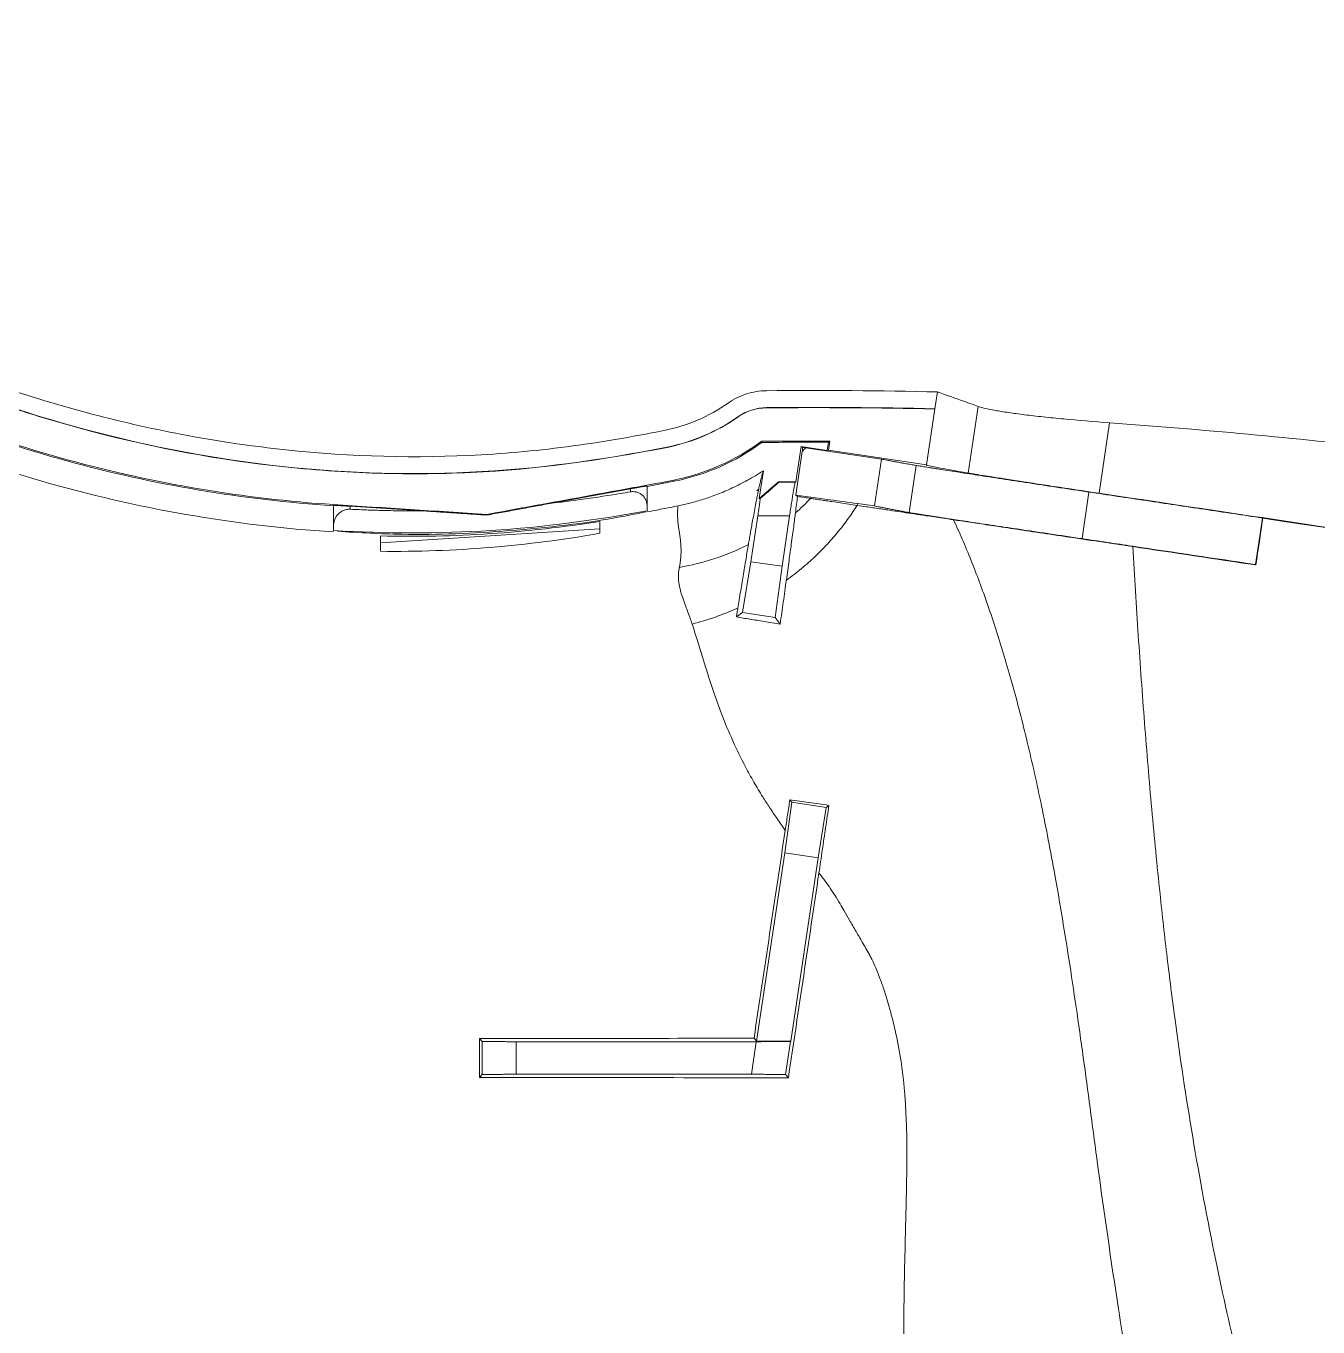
# Model space of a CAD drawing. Header units: inches. Extents: x 1424 to 4050, y 1126 to 1517.
# Drawn here: x 2219.15 to 2257.63, y 1369.47 to 1408.21 of the extents above; entities that cross this region are included whole.
import ezdxf

# ---------------------------------------------------------------- set-up
doc = ezdxf.new("R2010")
doc.units = ezdxf.units.IN
doc.header["$LTSCALE"] = 15

msp = doc.modelspace()

# ---------------------------------------------------------------- linework, layer by layer
at = {"color": 7, "linetype": 'Continuous', "lineweight": 15}
for p, q in [((2246.294, 1397.311), (2246.219, 1396.81)), ((2247.206, 1394.895), (2247.502, 1396.881)), ((2240.352, 1396.57), (2240.353, 1396.564)), ((2241.204, 1396.837), (2241.207, 1396.844)), ((2245.969, 1395.138), (2246.218, 1396.803)), ((2246.219, 1396.81), (2246.218, 1396.803)), ((2251.421, 1396.392), (2251.107, 1394.294)), ((2241.066, 1395.807), (2241.054, 1395.842)), ((2243.05, 1395.813), (2243.013, 1395.567)), ((2243.049, 1395.572), (2243.09, 1395.848)), ((2243.09, 1395.848), (2243.05, 1395.813)), ((2238.242, 1395.661), (2238.244, 1395.668)), ((2242.073, 1394.234), (2242.269, 1395.541)), ((2242.233, 1395.683), (2242.077, 1394.638)), ((2242.233, 1395.683), (2242.276, 1395.663)), ((2242.233, 1395.683), (2243.013, 1395.567)), ((2242.364, 1395.646), (2244.626, 1395.31)), ((2243.049, 1395.572), (2243.013, 1395.567)), ((2243.049, 1395.572), (2245.969, 1395.138)), ((2241.11, 1394.965), (2240.986, 1394.136)), ((2244.626, 1395.31), (2244.418, 1393.919)), ((2245.447, 1393.721), (2245.656, 1395.123)), ((2245.969, 1395.138), (2245.969, 1395.136)), ((2238.439, 1394.686), (2238.446, 1394.651)), ((2240.986, 1394.136), (2241.563, 1394.636)), ((2241.563, 1394.636), (2242.077, 1394.638)), ((2241.57, 1394.627), (2241.563, 1394.636)), ((2242.077, 1394.638), (2242.058, 1394.629)), ((2234.813, 1394), (2237.148, 1394.426)), ((2237.148, 1394.426), (2237.148, 1394.336)), ((2237.651, 1393.879), (2237.651, 1394.509)), ((2240.964, 1394.372), (2240.913, 1394.38)), ((2240.971, 1394.419), (2240.964, 1394.372)), ((2242.126, 1394.198), (2242.073, 1394.234)), ((2242.073, 1394.234), (2242.522, 1394.176)), ((2242.522, 1394.176), (2242.517, 1394.14)), ((2250.806, 1394.331), (2250.599, 1392.942)), ((2228.304, 1393.931), (2228.304, 1393.295)), ((2228.807, 1393.908), (2230.954, 1393.77)), ((2228.807, 1393.818), (2228.807, 1393.908)), ((2237.651, 1393.879), (2237.651, 1393.772)), ((2241.019, 1394.136), (2240.986, 1394.136)), ((2243.91, 1393.989), (2243.902, 1393.933)), ((2244.418, 1393.919), (2243.91, 1393.989)), ((2240.74, 1392.256), (2240.944, 1393.618)), ((2241.89, 1393.624), (2241.665, 1392.118)), ((2246.77, 1393.504), (2246.771, 1393.512)), ((2255.976, 1393.557), (2255.768, 1392.171)), ((2255.976, 1393.557), (2255.985, 1393.55)), ((2228.304, 1393.295), (2228.304, 1393.187)), ((2236.244, 1393.237), (2229.711, 1392.813)), ((2252.113, 1392.706), (2252.114, 1392.716)), ((2240.488, 1390.743), (2240.74, 1392.256)), ((2241.665, 1392.118), (2240.74, 1392.256)), ((2241.665, 1392.118), (2241.464, 1390.597)), ((2255.768, 1392.171), (2255.777, 1392.158)), ((2240.308, 1390.61), (2240.488, 1390.743)), ((2241.464, 1390.597), (2240.488, 1390.743)), ((2241.464, 1390.597), (2241.612, 1390.398)), ((2241.746, 1383.585), (2241.958, 1385.091)), ((2241.958, 1385.091), (2241.899, 1385.17)), ((2241.958, 1385.091), (2242.978, 1384.939)), ((2242.978, 1384.939), (2242.74, 1383.437)), ((2243.062, 1385.001), (2242.978, 1384.939)), ((2240.909, 1377.981), (2241.746, 1383.585)), ((2242.74, 1383.437), (2241.746, 1383.585)), ((2242.74, 1383.437), (2241.925, 1377.981)), ((2232.657, 1378.054), (2232.738, 1377.973)), ((2232.738, 1377.973), (2232.738, 1376.984)), ((2233.743, 1377.964), (2240.898, 1377.964)), ((2233.743, 1376.993), (2233.743, 1377.964)), ((2240.898, 1377.964), (2240.753, 1376.993)), ((2240.832, 1378.069), (2240.909, 1377.981)), ((2241.925, 1377.981), (2240.909, 1377.981)), ((2241.916, 1377.973), (2241.768, 1376.984)), ((2241.916, 1377.973), (2241.925, 1377.981)), ((2232.738, 1376.984), (2232.656, 1376.902)), ((2240.753, 1376.993), (2233.743, 1376.993)), ((2241.854, 1376.884), (2241.768, 1376.984))]:
    msp.add_line(p, q, dxfattribs=at)
at = {"color": 7, "linetype": 'Continuous', "lineweight": 15, "flags": 128}
msp.add_lwpolyline([(2232.874, 1393.664), (2232.874, 1393.654), (2232.875, 1393.643)], dxfattribs=at)
at = {"color": 7, "linetype": 'Continuous', "lineweight": 15}
for radius, start, end in [(165.825, 88.71346, 90.47256), (164.321, 89.81895, 90.52884)]:
    msp.add_arc((2242.571, 1231.528), radius, start, end, dxfattribs=at)
for points, knots in [([(2238.147, 1396.161), (2237.182, 1395.97), (2236.217, 1395.805), (2234.284, 1395.552), (2233.317, 1395.465), (2230.411, 1395.331), (2228.47, 1395.402), (2225.552, 1395.74), (2224.575, 1395.892), (2222.652, 1396.266), (2221.702, 1396.489), (2219.823, 1397.002), (2218.895, 1397.295), (2217.061, 1397.946), (2216.154, 1398.305), (2213.457, 1399.457), (2211.69, 1400.32), (2209.026, 1401.578), (2208.136, 1401.991), (2206.346, 1402.776), (2205.444, 1403.147), (2200.904, 1404.892), (2197.171, 1405.93), (2191.442, 1407.041), (2189.511, 1407.336), (2186.585, 1407.673), (2185.605, 1407.768), (2183.634, 1407.924), (2182.648, 1407.984), (2177.73, 1408.206), (2173.818, 1408.126), (2166.041, 1407.446), (2162.175, 1406.847), (2157.377, 1405.709), (2156.418, 1405.462), (2154.511, 1404.926), (2153.564, 1404.638), (2150.746, 1403.711), (2148.896, 1403.01), (2147.081, 1402.212)], [0, 0, 0, 0, 0.03125, 0.03125, 0.0625, 0.0625, 0.125, 0.125, 0.15625, 0.15625, 0.1875, 0.1875, 0.21875, 0.21875, 0.25, 0.25, 0.3125, 0.3125, 0.34375, 0.34375, 0.375, 0.375, 0.5, 0.5, 0.5625, 0.5625, 0.59375, 0.59375, 0.625, 0.625, 0.75, 0.75, 0.875, 0.875, 0.90625, 0.90625, 0.9375, 0.9375, 1, 1, 1, 1]), ([(2147.349, 1401.775), (2148.249, 1402.169), (2149.158, 1402.541), (2150.994, 1403.24), (2151.921, 1403.568), (2154.716, 1404.487), (2156.596, 1405.013), (2162.285, 1406.357), (2166.14, 1406.947), (2171.022, 1407.369), (2172, 1407.437), (2173.951, 1407.54), (2174.925, 1407.575), (2177.842, 1407.632), (2179.781, 1407.605), (2185.581, 1407.339), (2189.424, 1406.911), (2195.146, 1405.803), (2197.046, 1405.356), (2199.884, 1404.551), (2200.825, 1404.262), (2202.687, 1403.64), (2203.61, 1403.309), (2206.35, 1402.245), (2208.137, 1401.435), (2211.685, 1399.755), (2213.453, 1398.893), (2217.05, 1397.378), (2218.884, 1396.739), (2222.628, 1395.721), (2224.539, 1395.342), (2227.474, 1395.005), (2228.465, 1394.93), (2230.434, 1394.862), (2231.416, 1394.867), (2234.354, 1395.005), (2236.302, 1395.277), (2238.242, 1395.661)], [0, 0, 0, 0, 0.03125, 0.03125, 0.0625, 0.0625, 0.125, 0.125, 0.25, 0.25, 0.28125, 0.28125, 0.3125, 0.3125, 0.375, 0.375, 0.5, 0.5, 0.5625, 0.5625, 0.59375, 0.59375, 0.625, 0.625, 0.6875, 0.6875, 0.75, 0.75, 0.8125, 0.8125, 0.875, 0.875, 0.90625, 0.90625, 0.9375, 0.9375, 1, 1, 1, 1]), ([(2238.244, 1395.668), (2236.311, 1395.285), (2234.338, 1395.009), (2230.374, 1394.827), (2228.387, 1394.904), (2222.481, 1395.595), (2218.626, 1396.698), (2213.188, 1399.028), (2211.425, 1399.89), (2207.897, 1401.556), (2206.126, 1402.349), (2200.694, 1404.431), (2196.939, 1405.471), (2189.31, 1406.935), (2185.436, 1407.36), (2177.666, 1407.702), (2173.769, 1407.62), (2162.149, 1406.594), (2154.466, 1404.898), (2147.35, 1401.781)], [0, 0, 0, 0, 0.0625, 0.0625, 0.125, 0.125, 0.25, 0.25, 0.3125, 0.3125, 0.375, 0.375, 0.5, 0.5, 0.625, 0.625, 0.75, 0.75, 1, 1, 1, 1]), ([(2193.436, 1405.279), (2194.906, 1404.883), (2196.376, 1404.487), (2200.451, 1403.389), (2203.014, 1402.526), (2207.996, 1400.453), (2210.403, 1399.235), (2215.29, 1396.992), (2217.792, 1395.998), (2222.969, 1394.583), (2225.629, 1394.13), (2229.829, 1393.86), (2231.351, 1393.762), (2232.874, 1393.664)], [0.2859579, 0.2859579, 0.2859579, 0.2859579, 0.3330032, 0.3330032, 0.4163365, 0.4163365, 0.4996698, 0.4996698, 0.5830032, 0.5830032, 0.6663365, 0.6663365, 0.7137119, 0.7137119, 0.7137119, 0.7137119]), ([(2228.304, 1393.923), (2225.624, 1394.095), (2222.962, 1394.549), (2217.78, 1395.965), (2215.276, 1396.959), (2210.388, 1399.204), (2207.981, 1400.421), (2203.002, 1402.493), (2200.44, 1403.355), (2197.837, 1404.057)], [0.3333333, 0.3333333, 0.3333333, 0.3333333, 0.4166667, 0.4166667, 0.5, 0.5, 0.5833333, 0.5833333, 0.6666667, 0.6666667, 0.6666667, 0.6666667]), ([(2228.304, 1393.144), (2226.82, 1393.235), (2225.355, 1393.411), (2222.462, 1393.917), (2221.033, 1394.247), (2218.211, 1395.06), (2216.819, 1395.546), (2214.066, 1396.653), (2212.714, 1397.269), (2211.37, 1397.9)], [0, 0, 0, 0, 0.25, 0.25, 0.5, 0.5, 0.75, 0.75, 1, 1, 1, 1]), ([(2240.063, 1396.981), (2240.23, 1397.098), (2240.41, 1397.188), (2240.797, 1397.313), (2240.999, 1397.345), (2241.203, 1397.347)], [0, 0, 0, 0, 0.5, 0.5, 1, 1, 1, 1]), ([(2246.294, 1397.311), (2246.301, 1397.308), (2246.407, 1397.271), (2246.811, 1397.127), (2247.109, 1397.021), (2247.502, 1396.881)], [0, 0, 0, 0, 0.5, 0.5, 1, 1, 1, 1]), ([(2238.147, 1396.161), (2238.493, 1396.229), (2238.825, 1396.333), (2239.465, 1396.606), (2239.775, 1396.778), (2240.063, 1396.981)], [0, 0, 0, 0, 0.5, 0.5, 1, 1, 1, 1]), ([(2247.502, 1396.881), (2247.608, 1396.843), (2247.779, 1396.803), (2248.132, 1396.74), (2248.266, 1396.718), (2248.559, 1396.675), (2248.718, 1396.654), (2249.062, 1396.61), (2249.249, 1396.589), (2249.64, 1396.546), (2249.844, 1396.526), (2250.481, 1396.465), (2250.943, 1396.427), (2251.421, 1396.392)], [0, 0, 0, 0, 0.25, 0.25, 0.375, 0.375, 0.5, 0.5, 0.625, 0.625, 0.75, 0.75, 1, 1, 1, 1]), ([(2238.242, 1395.661), (2238.621, 1395.736), (2238.989, 1395.85), (2239.699, 1396.154), (2240.037, 1396.342), (2240.353, 1396.564)], [0, 0, 0, 0, 0.5, 0.5, 1, 1, 1, 1]), ([(2241.204, 1396.837), (2241.052, 1396.836), (2240.901, 1396.811), (2240.613, 1396.719), (2240.477, 1396.652), (2240.353, 1396.564)], [0, 0, 0, 0, 0.5, 0.5, 1, 1, 1, 1]), ([(2251.421, 1396.392), (2254.166, 1396.193), (2256.929, 1395.938), (2262.485, 1395.316), (2265.26, 1394.952), (2269.41, 1394.326), (2270.787, 1394.104), (2273.52, 1393.638), (2274.878, 1393.392), (2278.923, 1392.62), (2281.583, 1392.057), (2284.208, 1391.443)], [0, 0, 0, 0, 0.25, 0.25, 0.5, 0.5, 0.625, 0.625, 0.75, 0.75, 1, 1, 1, 1]), ([(2238.439, 1394.686), (2239.378, 1394.872), (2240.274, 1395.267), (2241.045, 1395.835), (2241.048, 1395.837), (2241.051, 1395.839), (2241.054, 1395.842)], [0.0059876, 0.0059876, 0.0059876, 0.0059876, 0.9960866, 0.9960866, 0.9960866, 1, 1, 1, 1]), ([(2242.276, 1395.663), (2242.294, 1395.659), (2242.323, 1395.654), (2242.353, 1395.648), (2242.364, 1395.646)], [0, 0, 0, 0, 0.633477, 1, 1, 1, 1]), ([(2241.11, 1394.965), (2241.032, 1394.916), (2240.878, 1394.817), (2240.645, 1394.683), (2240.415, 1394.561), (2240.188, 1394.451), (2239.966, 1394.352), (2239.749, 1394.264), (2239.536, 1394.185), (2239.33, 1394.116), (2239.13, 1394.055), (2238.936, 1394.002), (2238.75, 1393.956), (2238.627, 1393.931), (2238.568, 1393.918)], [0, 0, 0, 0, 0.1003331, 0.197581, 0.2917414, 0.3828116, 0.4707893, 0.5556727, 0.6374609, 0.7161539, 0.7917525, 0.8642583, 0.9336733, 1, 1, 1, 1]), ([(2240.971, 1394.419), (2240.977, 1394.444), (2240.988, 1394.496), (2241.004, 1394.569), (2241.02, 1394.639), (2241.037, 1394.707), (2241.056, 1394.781), (2241.081, 1394.879), (2241.098, 1394.931), (2241.11, 1394.965)], [0, 0, 0, 0, 0.087755, 0.181453, 0.281323, 0.387495, 0.500078, 0.673163, 1, 1, 1, 1]), ([(2244.626, 1395.31), (2244.65, 1395.305), (2244.699, 1395.295), (2244.784, 1395.279), (2244.879, 1395.261), (2244.984, 1395.242), (2245.098, 1395.221), (2245.223, 1395.199), (2245.357, 1395.175), (2245.5, 1395.15), (2245.604, 1395.132), (2245.656, 1395.123)], [0, 0, 0, 0, 0.111221, 0.222363, 0.333446, 0.444495, 0.555532, 0.666578, 0.777657, 0.88879, 1, 1, 1, 1]), ([(2245.656, 1395.123), (2245.675, 1395.12), (2245.712, 1395.114), (2245.778, 1395.103), (2245.851, 1395.091), (2245.933, 1395.077), (2246.023, 1395.063), (2246.122, 1395.047), (2246.228, 1395.03), (2246.456, 1394.994), (2246.849, 1394.932), (2247.482, 1394.834), (2248.207, 1394.723), (2248.88, 1394.621), (2249.45, 1394.535), (2249.891, 1394.468), (2250.343, 1394.4), (2250.652, 1394.354), (2250.806, 1394.331)], [0, 0, 0, 0, 0.03111, 0.062183, 0.093258, 0.124377, 0.155583, 0.186914, 0.218412, 0.250116, 0.37587, 0.500273, 0.624624, 0.749343, 0.812297, 0.874838, 0.937296, 1, 1, 1, 1]), ([(2245.969, 1395.136), (2245.975, 1395.125), (2246.082, 1395.1), (2246.496, 1395.019), (2246.801, 1394.964), (2247.206, 1394.895)], [0, 0, 0, 0, 0.5, 0.5, 1, 1, 1, 1]), ([(2232.874, 1393.664), (2234.199, 1393.906), (2235.524, 1394.147), (2236.849, 1394.389), (2237.114, 1394.438), (2237.379, 1394.486), (2237.644, 1394.534), (2237.91, 1394.583), (2238.174, 1394.633), (2238.439, 1394.686)], [0.1237919, 0.1237919, 0.1237919, 0.1237919, 0.7424805, 0.7424805, 0.7424805, 0.8662723, 0.8662723, 0.8662723, 0.9900642, 0.9900642, 0.9900642, 0.9900642]), ([(2241.57, 1394.627), (2241.57, 1394.627), (2241.569, 1394.625), (2241.56, 1394.616), (2241.545, 1394.602), (2241.517, 1394.576), (2241.469, 1394.534), (2241.378, 1394.452), (2241.23, 1394.322), (2241.094, 1394.202), (2241.019, 1394.136)], [0, 0, 0, 0, 0.061116, 0.123256, 0.186664, 0.25156, 0.371474, 0.502112, 0.725425, 1, 1, 1, 1]), ([(2242.058, 1394.629), (2242.057, 1394.628), (2242.056, 1394.626), (2242.051, 1394.61), (2242.046, 1394.585), (2242.037, 1394.54), (2242.023, 1394.461), (2242.001, 1394.335), (2241.976, 1394.182), (2241.949, 1394.008), (2241.919, 1393.82), (2241.9, 1393.689), (2241.89, 1393.624)], [0, 0, 0, 0, 0.062754, 0.124916, 0.187105, 0.249944, 0.374724, 0.49971, 0.624414, 0.749511, 0.874725, 1, 1, 1, 1]), ([(2251.107, 1394.294), (2250.634, 1394.365), (2250.186, 1394.433), (2249.549, 1394.529), (2249.343, 1394.56), (2248.956, 1394.619), (2248.774, 1394.647), (2248.431, 1394.7), (2248.269, 1394.725), (2247.976, 1394.771), (2247.844, 1394.791), (2247.492, 1394.847), (2247.314, 1394.876), (2247.206, 1394.895)], [0, 0, 0, 0, 0.25, 0.25, 0.375, 0.375, 0.5, 0.5, 0.625, 0.625, 0.75, 0.75, 1, 1, 1, 1]), ([(2234.813, 1394), (2235.002, 1394.022), (2235.384, 1394.067), (2235.962, 1394.147), (2236.552, 1394.236), (2236.948, 1394.302), (2237.148, 1394.336)], [0, 0, 0, 0, 0.241999, 0.489298, 0.741948, 1, 1, 1, 1]), ([(2237.148, 1394.426), (2237.17, 1394.43), (2237.214, 1394.438), (2237.278, 1394.449), (2237.35, 1394.462), (2237.428, 1394.475), (2237.504, 1394.488), (2237.568, 1394.499), (2237.615, 1394.506), (2237.645, 1394.509), (2237.649, 1394.509), (2237.651, 1394.509)], [0, 0, 0, 0, 0.083718, 0.166551, 0.249889, 0.375167, 0.499609, 0.624825, 0.749401, 0.874864, 1, 1, 1, 1]), ([(2237.148, 1394.336), (2237.168, 1394.338), (2237.207, 1394.344), (2237.265, 1394.342), (2237.322, 1394.334), (2237.391, 1394.313), (2237.468, 1394.272), (2237.541, 1394.206), (2237.599, 1394.119), (2237.642, 1394.01), (2237.648, 1393.925), (2237.651, 1393.879)], [0, 0, 0, 0, 0.0619067, 0.1236976, 0.1863535, 0.2508155, 0.3683659, 0.5011738, 0.6354439, 0.8015114, 1, 1, 1, 1]), ([(2240.664, 1392.764), (2240.673, 1392.82), (2240.693, 1392.936), (2240.723, 1393.106), (2240.755, 1393.287), (2240.793, 1393.494), (2240.835, 1393.724), (2240.871, 1393.922), (2240.906, 1394.095), (2240.934, 1394.238), (2240.952, 1394.328), (2240.962, 1394.372)], [0, 0, 0, 0, 0.0785252, 0.1616359, 0.2499561, 0.3583855, 0.4999355, 0.6585941, 0.7499389, 0.8784104, 1, 1, 1, 1]), ([(2242.065, 1393.708), (2242.076, 1393.794), (2242.097, 1393.964), (2242.117, 1394.121), (2242.126, 1394.198)], [0, 0, 0, 0, 0.5044375, 1, 1, 1, 1]), ([(2242.517, 1394.14), (2242.453, 1394.15), (2242.321, 1394.169), (2242.192, 1394.188), (2242.126, 1394.198)], [0, 0, 0, 0, 0.48522, 1, 1, 1, 1]), ([(2243.91, 1393.989), (2243.638, 1394.026), (2243.176, 1394.09), (2242.713, 1394.151), (2242.522, 1394.176)], [0, 0, 0, 0, 0.587474, 1, 1, 1, 1]), ([(2250.806, 1394.331), (2251.091, 1394.288), (2251.662, 1394.202), (2252.521, 1394.074), (2253.381, 1393.945), (2254.244, 1393.816), (2255.109, 1393.687), (2255.687, 1393.601), (2255.976, 1393.557)], [0, 0, 0, 0, 0.1664912, 0.3330186, 0.4996077, 0.666284, 0.8330729, 1, 1, 1, 1]), ([(2251.107, 1394.294), (2253.824, 1393.887), (2256.559, 1393.479), (2260.688, 1392.862), (2262.07, 1392.656), (2264.834, 1392.243), (2266.214, 1392.036), (2268.97, 1391.625), (2270.346, 1391.419), (2273.093, 1391.009), (2274.465, 1390.804), (2278.55, 1390.193), (2281.241, 1389.791), (2283.901, 1389.395)], [0, 0, 0, 0, 0.25, 0.25, 0.375, 0.375, 0.5, 0.5, 0.625, 0.625, 0.75, 0.75, 1, 1, 1, 1]), ([(2228.304, 1393.931), (2228.305, 1393.932), (2228.307, 1393.932), (2228.32, 1393.933), (2228.345, 1393.932), (2228.386, 1393.931), (2228.449, 1393.928), (2228.526, 1393.924), (2228.613, 1393.92), (2228.708, 1393.914), (2228.774, 1393.91), (2228.807, 1393.908)], [0, 0, 0, 0, 0.083654, 0.1664851, 0.2499544, 0.3749965, 0.4996819, 0.6246647, 0.7494694, 0.8748131, 1, 1, 1, 1]), ([(2228.304, 1393.295), (2228.305, 1393.318), (2228.307, 1393.362), (2228.317, 1393.421), (2228.342, 1393.515), (2228.394, 1393.617), (2228.487, 1393.714), (2228.577, 1393.774), (2228.685, 1393.815), (2228.767, 1393.817), (2228.807, 1393.818)], [0, 0, 0, 0, 0.098058, 0.181448, 0.250177, 0.499538, 0.632707, 0.749649, 0.878771, 1, 1, 1, 1]), ([(2237.651, 1393.772), (2236.111, 1393.491), (2234.557, 1393.284), (2231.434, 1393.087), (2229.867, 1393.09), (2228.304, 1393.187)], [0, 0, 0, 0, 0.5, 0.5, 1, 1, 1, 1]), ([(2228.807, 1393.818), (2228.986, 1393.81), (2229.344, 1393.793), (2229.881, 1393.778), (2230.417, 1393.769), (2230.775, 1393.77), (2230.954, 1393.77)], [0, 0, 0, 0, 0.250505, 0.50064, 0.750455, 1, 1, 1, 1]), ([(2230.954, 1393.77), (2231.115, 1393.759), (2231.437, 1393.738), (2231.919, 1393.707), (2232.398, 1393.675), (2232.716, 1393.654), (2232.875, 1393.643)], [0, 0, 0, 0, 0.251753, 0.50231, 0.751713, 1, 1, 1, 1]), ([(2232.875, 1393.643), (2233.035, 1393.673), (2233.357, 1393.732), (2233.84, 1393.821), (2234.326, 1393.911), (2234.65, 1393.97), (2234.813, 1394)], [0, 0, 0, 0, 0.248969, 0.498599, 0.74893, 1, 1, 1, 1]), ([(2237.651, 1393.741), (2237.802, 1393.769), (2238.108, 1393.826), (2238.413, 1393.887), (2238.568, 1393.918)], [0, 0, 0, 0, 0.49521, 1, 1, 1, 1]), ([(2238.607, 1392.088), (2238.615, 1392.125), (2238.63, 1392.202), (2238.644, 1392.315), (2238.654, 1392.429), (2238.659, 1392.545), (2238.658, 1392.66), (2238.652, 1392.784), (2238.639, 1392.919), (2238.621, 1393.057), (2238.601, 1393.188), (2238.577, 1393.333), (2238.556, 1393.512), (2238.553, 1393.658), (2238.555, 1393.762), (2238.559, 1393.824), (2238.563, 1393.877), (2238.566, 1393.904), (2238.568, 1393.918)], [0, 0, 0, 0, 0.030418, 0.06298, 0.097796, 0.134979, 0.174653, 0.216951, 0.271151, 0.335892, 0.397874, 0.461025, 0.568377, 0.724256, 0.792117, 0.860827, 0.930043, 1, 1, 1, 1]), ([(2240.944, 1393.618), (2240.949, 1393.649), (2240.958, 1393.71), (2240.971, 1393.8), (2240.984, 1393.888), (2240.996, 1393.973), (2241.008, 1394.057), (2241.015, 1394.11), (2241.019, 1394.136)], [0, 0, 0, 0, 0.169244, 0.335652, 0.500562, 0.665344, 0.831375, 1, 1, 1, 1]), ([(2241.794, 1391.706), (2241.871, 1391.762), (2242.023, 1391.873), (2242.242, 1392.048), (2242.451, 1392.227), (2242.649, 1392.409), (2242.839, 1392.593), (2243.018, 1392.781), (2243.188, 1392.97), (2243.348, 1393.161), (2243.5, 1393.353), (2243.642, 1393.546), (2243.776, 1393.738), (2243.86, 1393.869), (2243.902, 1393.933)], [0, 0, 0, 0, 0.091833, 0.182112, 0.270839, 0.358013, 0.44364, 0.527722, 0.610266, 0.691277, 0.770755, 0.848702, 0.925118, 1, 1, 1, 1]), ([(2243.902, 1393.933), (2243.818, 1393.946), (2243.648, 1393.971), (2243.398, 1394.008), (2243.175, 1394.042), (2242.98, 1394.071), (2242.811, 1394.096), (2242.655, 1394.119), (2242.56, 1394.133), (2242.517, 1394.14)], [0, 0, 0, 0, 0.160855, 0.328449, 0.499945, 0.622895, 0.749985, 0.885143, 1, 1, 1, 1]), ([(2243.902, 1393.933), (2243.992, 1393.919), (2244.211, 1393.887), (2244.565, 1393.834), (2244.932, 1393.779), (2245.39, 1393.71), (2245.885, 1393.637), (2246.39, 1393.561), (2246.666, 1393.52), (2246.77, 1393.504)], [0, 0, 0, 0, 0.102899, 0.249958, 0.393867, 0.499907, 0.733313, 0.900062, 1, 1, 1, 1]), ([(2244.418, 1393.919), (2244.441, 1393.914), (2244.488, 1393.903), (2244.571, 1393.886), (2244.664, 1393.867), (2244.766, 1393.847), (2244.88, 1393.825), (2245.004, 1393.801), (2245.14, 1393.776), (2245.287, 1393.75), (2245.393, 1393.731), (2245.447, 1393.721)], [0, 0, 0, 0, 0.1074655, 0.2158474, 0.325144, 0.4353534, 0.5464738, 0.6585032, 0.7714388, 0.8852739, 1, 1, 1, 1]), ([(2237.611, 1393.741), (2237.373, 1393.692), (2236.033, 1393.416), (2233.605, 1393.154), (2230.772, 1393.02), (2229.068, 1393.123), (2228.431, 1393.162)], [0, 0, 0, 0, 0.079304, 0.445073, 0.792586, 1, 1, 1, 1]), ([(2229.711, 1393.022), (2230.806, 1392.996), (2231.899, 1393.019), (2234.076, 1393.163), (2235.161, 1393.287), (2236.244, 1393.454)], [0, 0, 0, 0, 0.5, 0.5, 1, 1, 1, 1]), ([(2241.794, 1391.706), (2241.808, 1391.806), (2241.835, 1392), (2241.873, 1392.277), (2241.909, 1392.535), (2241.944, 1392.795), (2241.979, 1393.053), (2242.012, 1393.302), (2242.041, 1393.521), (2242.057, 1393.647), (2242.065, 1393.708)], [0, 0, 0, 0, 0.13601, 0.264707, 0.386169, 0.500491, 0.639596, 0.768884, 0.888824, 1, 1, 1, 1]), ([(2246.771, 1393.512), (2246.716, 1393.521), (2246.606, 1393.537), (2246.452, 1393.561), (2246.309, 1393.583), (2246.175, 1393.603), (2246.051, 1393.623), (2245.937, 1393.641), (2245.832, 1393.657), (2245.737, 1393.673), (2245.65, 1393.687), (2245.573, 1393.699), (2245.504, 1393.711), (2245.466, 1393.718), (2245.447, 1393.721)], [0, 0, 0, 0, 0.0876887, 0.1741887, 0.2596317, 0.344143, 0.4278419, 0.5108423, 0.5932532, 0.6751791, 0.7567206, 0.8379752, 0.9190375, 1, 1, 1, 1]), ([(2246.77, 1393.504), (2246.847, 1393.493), (2247.004, 1393.469), (2247.257, 1393.431), (2247.53, 1393.391), (2247.825, 1393.347), (2248.143, 1393.299), (2248.484, 1393.248), (2248.85, 1393.193), (2249.241, 1393.135), (2249.657, 1393.073), (2250.098, 1393.007), (2250.565, 1392.937), (2251.057, 1392.863), (2251.575, 1392.786), (2251.931, 1392.733), (2252.113, 1392.706)], [0, 0, 0, 0, 0.052788, 0.108425, 0.166911, 0.228246, 0.292435, 0.359481, 0.429391, 0.502174, 0.577839, 0.656399, 0.737871, 0.822274, 0.909638, 1, 1, 1, 1]), ([(2250.599, 1392.942), (2250.516, 1392.954), (2250.352, 1392.978), (2250.108, 1393.014), (2249.867, 1393.05), (2249.629, 1393.085), (2249.395, 1393.12), (2249.164, 1393.154), (2248.936, 1393.188), (2248.712, 1393.222), (2248.422, 1393.265), (2248.078, 1393.316), (2247.697, 1393.373), (2247.354, 1393.424), (2247.045, 1393.471), (2246.861, 1393.499), (2246.771, 1393.512)], [0, 0, 0, 0, 0.055572, 0.110983, 0.166285, 0.221527, 0.276761, 0.332033, 0.387393, 0.442887, 0.498562, 0.608208, 0.712877, 0.812891, 0.908522, 1, 1, 1, 1]), ([(2253.816, 1333.382), (2253.83, 1333.593), (2253.858, 1334.031), (2253.907, 1334.715), (2253.964, 1335.454), (2254.042, 1336.402), (2254.137, 1337.51), (2254.237, 1338.729), (2254.359, 1340.364), (2254.481, 1342.399), (2254.567, 1345.029), (2254.546, 1347.909), (2254.396, 1350.993), (2254.135, 1354.115), (2253.788, 1357.114), (2253.364, 1360.085), (2252.955, 1362.518), (2252.617, 1364.426), (2252.374, 1365.82), (2252.136, 1367.214), (2251.904, 1368.61), (2251.531, 1370.974), (2251.115, 1373.871), (2250.735, 1376.811), (2250.455, 1378.792), (2250.24, 1380.236), (2250.021, 1381.608), (2249.808, 1382.847), (2249.6, 1383.965), (2249.399, 1384.972), (2249.191, 1385.941), (2248.975, 1386.872), (2248.753, 1387.765), (2248.524, 1388.619), (2248.289, 1389.434), (2248.048, 1390.211), (2247.801, 1390.948), (2247.55, 1391.645), (2247.295, 1392.303), (2247.038, 1392.923), (2246.86, 1393.313), (2246.773, 1393.504)], [0, 0, 0, 0, 0.01135, 0.023612, 0.036785, 0.050867, 0.074066, 0.095249, 0.114423, 0.158322, 0.198531, 0.245759, 0.300084, 0.349151, 0.397807, 0.446067, 0.493968, 0.516686, 0.539399, 0.562109, 0.584819, 0.607526, 0.677348, 0.72577, 0.750351, 0.773837, 0.796225, 0.81751, 0.834675, 0.851296, 0.867374, 0.882917, 0.897928, 0.912414, 0.926384, 0.939848, 0.952815, 0.965299, 0.977313, 0.988874, 1, 1, 1, 1]), ([(2236.244, 1393.101), (2235.163, 1392.914), (2234.079, 1392.771), (2231.901, 1392.592), (2230.808, 1392.554), (2229.711, 1392.565)], [0, 0, 0, 0, 0.5, 0.5, 1, 1, 1, 1]), ([(2240.35, 1390.876), (2240.363, 1390.956), (2240.392, 1391.131), (2240.434, 1391.387), (2240.476, 1391.645), (2240.517, 1391.897), (2240.556, 1392.134), (2240.595, 1392.362), (2240.63, 1392.571), (2240.652, 1392.702), (2240.663, 1392.764)], [0, 0, 0, 0, 0.114372, 0.250053, 0.375064, 0.500085, 0.63734, 0.750079, 0.879541, 1, 1, 1, 1]), ([(2252.114, 1392.716), (2251.859, 1392.754), (2251.353, 1392.83), (2250.849, 1392.905), (2250.599, 1392.942)], [0, 0, 0, 0, 0.50422, 1, 1, 1, 1]), ([(2252.113, 1392.706), (2252.138, 1392.263), (2252.189, 1391.381), (2252.274, 1390.062), (2252.363, 1388.754), (2252.46, 1387.456), (2252.563, 1386.169), (2252.674, 1384.892), (2252.792, 1383.626), (2252.943, 1382.149), (2253.127, 1380.503), (2253.43, 1378.088), (2253.882, 1375.08), (2254.522, 1371.633), (2255.216, 1368.54), (2255.902, 1365.847), (2256.572, 1363.362), (2257.261, 1360.9), (2258.07, 1358.054), (2258.822, 1355.417), (2259.494, 1353.003), (2260.031, 1351.033), (2260.602, 1348.887), (2261.211, 1346.52), (2261.599, 1344.919), (2261.795, 1344.109)], [0, 0, 0, 0, 0.026858, 0.053507, 0.079946, 0.106177, 0.1322, 0.158016, 0.183624, 0.209025, 0.247665, 0.28361, 0.35594, 0.431179, 0.495024, 0.54705, 0.598777, 0.650179, 0.701195, 0.777196, 0.815544, 0.852383, 0.900401, 0.949621, 1, 1, 1, 1]), ([(2238.99, 1390.399), (2238.983, 1390.418), (2238.959, 1390.488), (2238.91, 1390.622), (2238.848, 1390.793), (2238.776, 1390.994), (2238.708, 1391.175), (2238.655, 1391.342), (2238.612, 1391.503), (2238.582, 1391.687), (2238.575, 1391.893), (2238.597, 1392.024), (2238.607, 1392.088)], [0, 0, 0, 0, 0.030986, 0.112784, 0.219115, 0.317818, 0.456826, 0.54086, 0.618335, 0.749787, 0.87653, 1, 1, 1, 1]), ([(2241.612, 1390.398), (2241.627, 1390.508), (2241.658, 1390.729), (2241.704, 1391.056), (2241.749, 1391.383), (2241.779, 1391.598), (2241.794, 1391.706)], [0, 0, 0, 0, 0.247561, 0.496676, 0.747454, 1, 1, 1, 1]), ([(2240.351, 1390.876), (2240.343, 1390.832), (2240.329, 1390.743), (2240.315, 1390.654), (2240.308, 1390.61)], [0, 0, 0, 0, 0.504469, 1, 1, 1, 1]), ([(2241.761, 1384.257), (2241.68, 1384.373), (2241.521, 1384.598), (2241.298, 1384.93), (2241.065, 1385.292), (2240.823, 1385.695), (2240.517, 1386.248), (2240.187, 1386.926), (2239.877, 1387.678), (2239.615, 1388.409), (2239.425, 1389.001), (2239.268, 1389.516), (2239.132, 1389.954), (2239.039, 1390.246), (2238.99, 1390.399)], [0, 0, 0, 0, 0.058711, 0.114116, 0.166265, 0.238328, 0.311051, 0.432832, 0.559284, 0.663517, 0.777021, 0.843139, 0.917583, 1, 1, 1, 1]), ([(2240.308, 1390.61), (2240.44, 1390.588), (2240.718, 1390.543), (2241.153, 1390.473), (2241.454, 1390.424), (2241.612, 1390.398)], [0, 0, 0, 0, 0.299687, 0.633001, 1, 1, 1, 1]), ([(2241.899, 1385.17), (2241.876, 1385.019), (2241.83, 1384.715), (2241.784, 1384.41), (2241.761, 1384.257)], [0, 0, 0, 0, 0.498, 1, 1, 1, 1]), ([(2243.062, 1385.001), (2242.865, 1385.03), (2242.479, 1385.086), (2242.09, 1385.143), (2241.899, 1385.17)], [0, 0, 0, 0, 0.51095, 1, 1, 1, 1]), ([(2242.764, 1382.987), (2242.797, 1383.214), (2242.864, 1383.666), (2242.964, 1384.338), (2243.03, 1384.781), (2243.062, 1385.001)], [0, 0, 0, 0, 0.338173, 0.67149, 1, 1, 1, 1]), ([(2242.764, 1382.987), (2242.613, 1381.972), (2242.462, 1380.956), (2242.158, 1378.922), (2242.006, 1377.904), (2241.854, 1376.884)], [0, 0, 0, 0, 0.5, 0.5, 1, 1, 1, 1]), ([(2248.748, 1341.324), (2248.751, 1341.42), (2248.757, 1341.61), (2248.763, 1341.899), (2248.767, 1342.188), (2248.768, 1342.477), (2248.766, 1342.764), (2248.759, 1343.297), (2248.728, 1344.098), (2248.643, 1345.257), (2248.507, 1346.573), (2248.339, 1348.003), (2248.124, 1349.629), (2247.886, 1351.36), (2247.683, 1352.859), (2247.54, 1353.952), (2247.456, 1354.599), (2247.368, 1355.306), (2247.18, 1356.76), (2246.916, 1358.599), (2246.522, 1360.774), (2246.216, 1362.29), (2245.967, 1363.54), (2245.81, 1364.389), (2245.686, 1365.104), (2245.583, 1365.737), (2245.497, 1366.334), (2245.421, 1366.951), (2245.349, 1367.615), (2245.313, 1368.281), (2245.297, 1368.947), (2245.291, 1369.816), (2245.307, 1370.93), (2245.338, 1372.151), (2245.363, 1373.161), (2245.385, 1374.197), (2245.387, 1375.092), (2245.353, 1375.932), (2245.307, 1376.617), (2245.217, 1377.412), (2245.085, 1378.104), (2244.972, 1378.571), (2244.92, 1378.769), (2244.869, 1378.95), (2244.807, 1379.171), (2244.712, 1379.488), (2244.577, 1379.875), (2244.452, 1380.184), (2244.345, 1380.411), (2244.262, 1380.567), (2244.166, 1380.735), (2244.06, 1380.92), (2243.962, 1381.089), (2243.832, 1381.308), (2243.685, 1381.565), (2243.527, 1381.838), (2243.383, 1382.087), (2243.236, 1382.328), (2243.074, 1382.573), (2242.918, 1382.793), (2242.813, 1382.925), (2242.763, 1382.987)], [0, 0, 0, 0, 0.008397, 0.016673, 0.024822, 0.03284, 0.040721, 0.048461, 0.076136, 0.103976, 0.137064, 0.174405, 0.208851, 0.254783, 0.298327, 0.315107, 0.331925, 0.343762, 0.364765, 0.433674, 0.471831, 0.516347, 0.539561, 0.559049, 0.575371, 0.589195, 0.602902, 0.616604, 0.631693, 0.648555, 0.662244, 0.677311, 0.708073, 0.738478, 0.760943, 0.777198, 0.809302, 0.82215, 0.834643, 0.856202, 0.876844, 0.882984, 0.889239, 0.89098, 0.896007, 0.905036, 0.913866, 0.924455, 0.928252, 0.931476, 0.936912, 0.941925, 0.946521, 0.950706, 0.960001, 0.967563, 0.973122, 0.980517, 0.987776, 0.994219, 1, 1, 1, 1]), ([(2232.657, 1378.054), (2232.656, 1377.863), (2232.656, 1377.479), (2232.656, 1377.095), (2232.656, 1376.902)], [0, 0, 0, 0, 0.498242, 1, 1, 1, 1]), ([(2232.657, 1378.054), (2234.044, 1378.056), (2235.419, 1378.058), (2238.143, 1378.063), (2239.493, 1378.066), (2240.832, 1378.069)], [0, 0, 0, 0, 0.5, 0.5, 1, 1, 1, 1]), ([(2232.738, 1377.973), (2232.739, 1377.973), (2232.741, 1377.972), (2232.755, 1377.971), (2232.778, 1377.971), (2232.821, 1377.97), (2232.899, 1377.968), (2233.03, 1377.967), (2233.189, 1377.966), (2233.367, 1377.965), (2233.554, 1377.964), (2233.68, 1377.964), (2233.743, 1377.964)], [0, 0, 0, 0, 0.060285, 0.120079, 0.179915, 0.240325, 0.370059, 0.500135, 0.629868, 0.759942, 0.879888, 1, 1, 1, 1]), ([(2240.898, 1377.964), (2240.93, 1377.964), (2240.993, 1377.964), (2241.088, 1377.965), (2241.18, 1377.965), (2241.306, 1377.965), (2241.457, 1377.966), (2241.618, 1377.967), (2241.751, 1377.968), (2241.844, 1377.97), (2241.904, 1377.971), (2241.912, 1377.973), (2241.916, 1377.973)], [0, 0, 0, 0, 0.060591, 0.120684, 0.180802, 0.241471, 0.371631, 0.50188, 0.631504, 0.761185, 0.880572, 1, 1, 1, 1]), ([(2241.854, 1376.884), (2240.35, 1376.889), (2238.834, 1376.892), (2235.769, 1376.898), (2234.22, 1376.901), (2232.656, 1376.902)], [0, 0, 0, 0, 0.5, 0.5, 1, 1, 1, 1]), ([(2233.743, 1376.993), (2233.711, 1376.993), (2233.648, 1376.993), (2233.555, 1376.993), (2233.463, 1376.992), (2233.34, 1376.992), (2233.189, 1376.991), (2233.03, 1376.99), (2232.899, 1376.989), (2232.807, 1376.987), (2232.749, 1376.986), (2232.741, 1376.985), (2232.738, 1376.984)], [0, 0, 0, 0, 0.060283, 0.120075, 0.179908, 0.240316, 0.370048, 0.500123, 0.629857, 0.759934, 0.879883, 1, 1, 1, 1]), ([(2241.768, 1376.984), (2241.767, 1376.984), (2241.764, 1376.985), (2241.75, 1376.986), (2241.727, 1376.986), (2241.684, 1376.988), (2241.605, 1376.989), (2241.473, 1376.99), (2241.312, 1376.991), (2241.132, 1376.992), (2240.943, 1376.993), (2240.816, 1376.993), (2240.753, 1376.993)], [0, 0, 0, 0, 0.059974, 0.119463, 0.17901, 0.239158, 0.368468, 0.498372, 0.628224, 0.758695, 0.879205, 1, 1, 1, 1])]:
    msp.add_open_spline(points, degree=3, knots=knots, dxfattribs=at)
for points in [[(2240.352, 1396.57), (2239.722, 1396.126), (2239, 1395.818), (2238.244, 1395.668)], [(2241.207, 1396.844), (2240.903, 1396.842), (2240.601, 1396.745), (2240.352, 1396.57)], [(2246.218, 1396.803), (2244.547, 1396.84), (2242.875, 1396.851), (2241.204, 1396.837)], [(2246.219, 1396.81), (2244.549, 1396.847), (2242.878, 1396.858), (2241.207, 1396.844)], [(2241.066, 1395.807), (2240.291, 1395.235), (2239.39, 1394.838), (2238.446, 1394.651)], [(2243.05, 1395.813), (2242.719, 1395.813), (2242.058, 1395.814), (2241.397, 1395.809), (2241.066, 1395.807)], [(2242.278, 1395.661), (2242.274, 1395.623), (2242.271, 1395.583), (2242.269, 1395.541)], [(2242.269, 1395.541), (2242.301, 1395.576), (2242.332, 1395.611), (2242.364, 1395.646)], [(2238.446, 1394.651), (2238.181, 1394.599), (2237.916, 1394.548), (2237.651, 1394.5)], [(2241.57, 1394.627), (2241.732, 1394.628), (2241.895, 1394.629), (2242.058, 1394.629)], [(2240.913, 1394.38), (2240.933, 1394.392), (2240.952, 1394.406), (2240.971, 1394.419)], [(2242.517, 1394.14), (2242.373, 1393.989), (2242.222, 1393.845), (2242.065, 1393.708)], [(2236.244, 1393.454), (2236.244, 1393.376), (2236.244, 1393.262), (2236.244, 1393.101)], [(2240.944, 1393.618), (2241.259, 1393.62), (2241.575, 1393.623), (2241.89, 1393.624)], [(2255.985, 1393.55), (2255.916, 1393.087), (2255.847, 1392.623), (2255.777, 1392.158)], [(2278.151, 1390.237), (2270.846, 1391.329), (2263.346, 1392.45), (2255.985, 1393.55)], [(2229.711, 1392.565), (2229.711, 1392.774), (2229.711, 1392.922), (2229.711, 1393.022)], [(2238.607, 1392.088), (2239.327, 1392.208), (2240.022, 1392.438), (2240.664, 1392.764)], [(2255.777, 1392.158), (2254.55, 1392.341), (2253.329, 1392.524), (2252.113, 1392.706)], [(2252.114, 1392.716), (2253.327, 1392.535), (2254.546, 1392.353), (2255.768, 1392.171)], [(2238.99, 1390.399), (2239.458, 1390.519), (2239.913, 1390.68), (2240.35, 1390.876)], [(2240.832, 1378.069), (2241.142, 1380.143), (2241.452, 1382.209), (2241.761, 1384.257)]]:
    msp.add_open_spline(points, degree=3, dxfattribs=at)

doc.saveas('drawing.dxf')
